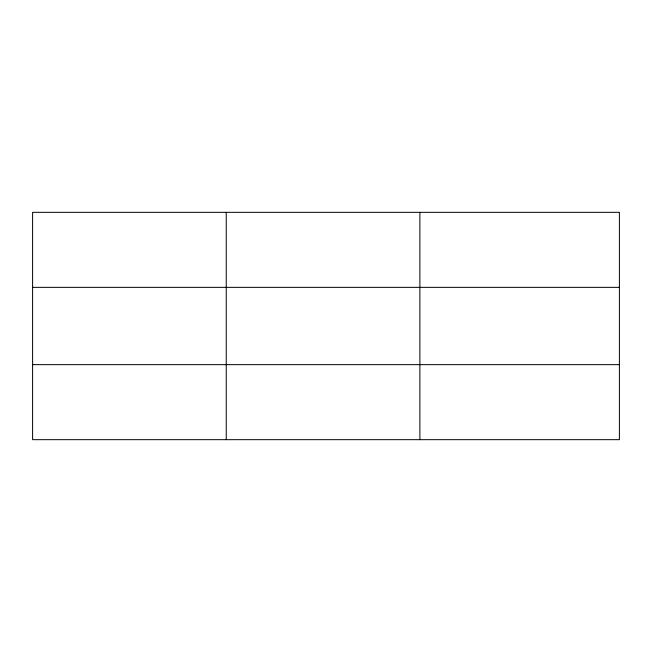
<?xml version="1.0" encoding="UTF-8"?>
<svg xmlns="http://www.w3.org/2000/svg" width="652" height="652" viewBox="0 0 652 652"><rect width="100%" height="100%" fill="white"/><g stroke="black" fill="none" stroke-linecap="round" stroke-linejoin="round"><path stroke-width="0.98" d="M226.244 212.332L226.244 439.668M419.888 212.332L419.888 439.668M619.4 364.647L619.4 439.668L32.6 439.668L32.6 212.332L619.4 212.332L619.4 364.647L32.6 364.647M32.6 287.353L619.4 287.353"/></g></svg>
